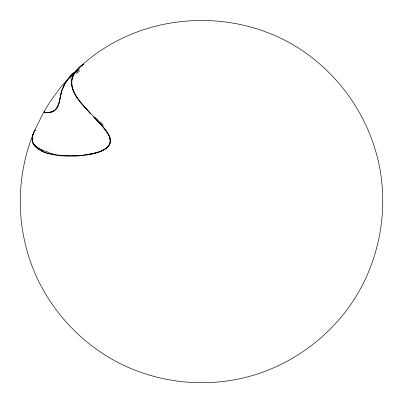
<?xml version="1.0" encoding="UTF-8"?>
<svg xmlns="http://www.w3.org/2000/svg" width="403" height="403" viewBox="0 0 403 403"><rect width="100%" height="100%" fill="white"/><g stroke="black" fill="none" stroke-linecap="round" stroke-linejoin="round"><path stroke-width="0.6" d="M71.794 79.779C70.505 87.723 74.913 95.173 79.542 101.249M59.987 98.569C59.09 103.047 58.289 108.422 53.977 110.936C51.856 112.558 43.499 113.727 44.259 111.404M60.183 97.591C61.76 87.925 66.767 79.003 74.081 72.505M35.242 129.786C32.855 133.766 31.046 138.854 33.127 143.342M72.53 77.406C69.512 87.602 76.449 97.229 82.65 104.634C91.083 114.956 102.08 123.247 108.845 134.874C116.548 148.218 96.957 153.694 87.597 154.858C71.321 156.696 53.251 157.603 38.411 149.437M72.354 77.487C69.85 85.209 73.663 93.199 78.152 99.37M72.011 74.53L61.316 86.454L50.713 100.745L43.972 111.651L44.194 112.115M61.891 90.856C59.342 98.685 59.871 111.913 48.793 112.573M32.88 134.899C15.682 178.166 16.196 227.886 33.953 270.902C49.957 309.303 79.366 341.749 116.014 361.436C157.971 383.847 208.618 388.835 254.142 375.042C293.928 362.881 329.1 336.792 352.287 302.255C378.704 262.691 388.633 212.779 379.364 166.122C371.163 125.333 348.65 87.773 316.546 61.316C249.13 4.665 144.163 7.254 79.653 67.2L75.225 71.941M62.138 89.768L63.996 85.648M63.064 87.693C58.571 95.138 61.599 107.606 52.239 111.545C50.909 112.029 43.821 113.555 44.476 111.117M35.091 129.413L43.972 111.651M34.31 131.474C32.663 134.683 31.565 138.471 32.633 142.047M63.347 86.826C66.792 79.245 72.782 73.18 79.28 68.132M35.283 129.721C32.24 134.486 30.411 141.327 34.552 146.052M34.764 130.698L35.227 129.912M65.825 82.353L68.424 78.63M76.792 70.051L79.537 67.291L83.789 64.052M71.467 75.104L73.165 73.381M78.016 68.712L81.184 65.946M75.93 70.842L78.449 68.742M79.653 67.2L83.078 64.571M82.912 64.687L83.27 64.445M83.401 64.359L83.718 64.148M85.401 154.908C93.42 153.472 102.765 152.269 108.543 145.876A7.047 5.476 -58.5 0 0 109.46 144.44L109.616 144.138A6.085 4.755 -58.5 0 0 110.069 142.864L110.205 142.209A7.304 5.687 -58.7 0 0 110.316 140.919L109.445 136.874A27.097 19.878 -66.2 0 0 108.78 135.348M83.381 155.15C92.524 153.498 112.785 151.74 109.802 137.846C106.624 129.494 99.571 123.414 93.692 116.971M81.391 155.351L83.471 155.145M81.487 155.341L70.152 155.84M47.574 112.664L48.159 112.633M75.618 155.739L71.936 155.835M70.198 155.84L58.647 155.17M68.439 155.815L58.677 155.17L47.806 153.13M47.04 112.669L44.542 112.291M55.745 154.787L47.922 153.16M93.844 117.127C99.203 122.839 105.067 128.356 108.77 135.358M90.479 113.646L79.492 101.193M90.292 113.455L80.958 103.057M38.612 149.367A149.74 39.655 -16.2 0 1 34.658 146.017M72.58 77.416A144.617 48.995 6.9 0 1 76.963 70.087M42.673 150.48A145.795 38.487 -15.8 0 1 33.333 143.277M47.559 153.311A143.952 38.446 -16.8 0 1 41.333 150.989M81.114 155.644A118.668 45.166 -27 0 1 75.336 156.011M103.339 125.076A181.305 8.528 42.8 0 1 99.904 121.59M71.845 79.784A143.644 48.622 6.7 0 1 78.545 68.827M81.048 65.85A174.796 73.366 31.2 0 1 82.756 64.576M76.55 73.492A119.782 43.151 -10.8 0 1 79.517 71.049M69.664 78.706A130.098 52.068 -5.8 0 1 72.867 75.235M49.367 152.48A145.342 38.31 -15.7 0 1 32.749 142.047M98.352 120.759A182.378 10.196 42.2 0 1 94.891 117.223M72.399 77.492A141.095 47.841 7 0 1 75.361 71.966M76.006 72.53A117.031 41.363 -11.6 0 1 79.431 69.699M63.84 85.607A158.611 73.976 11 0 1 65.165 83.053"/></g></svg>
